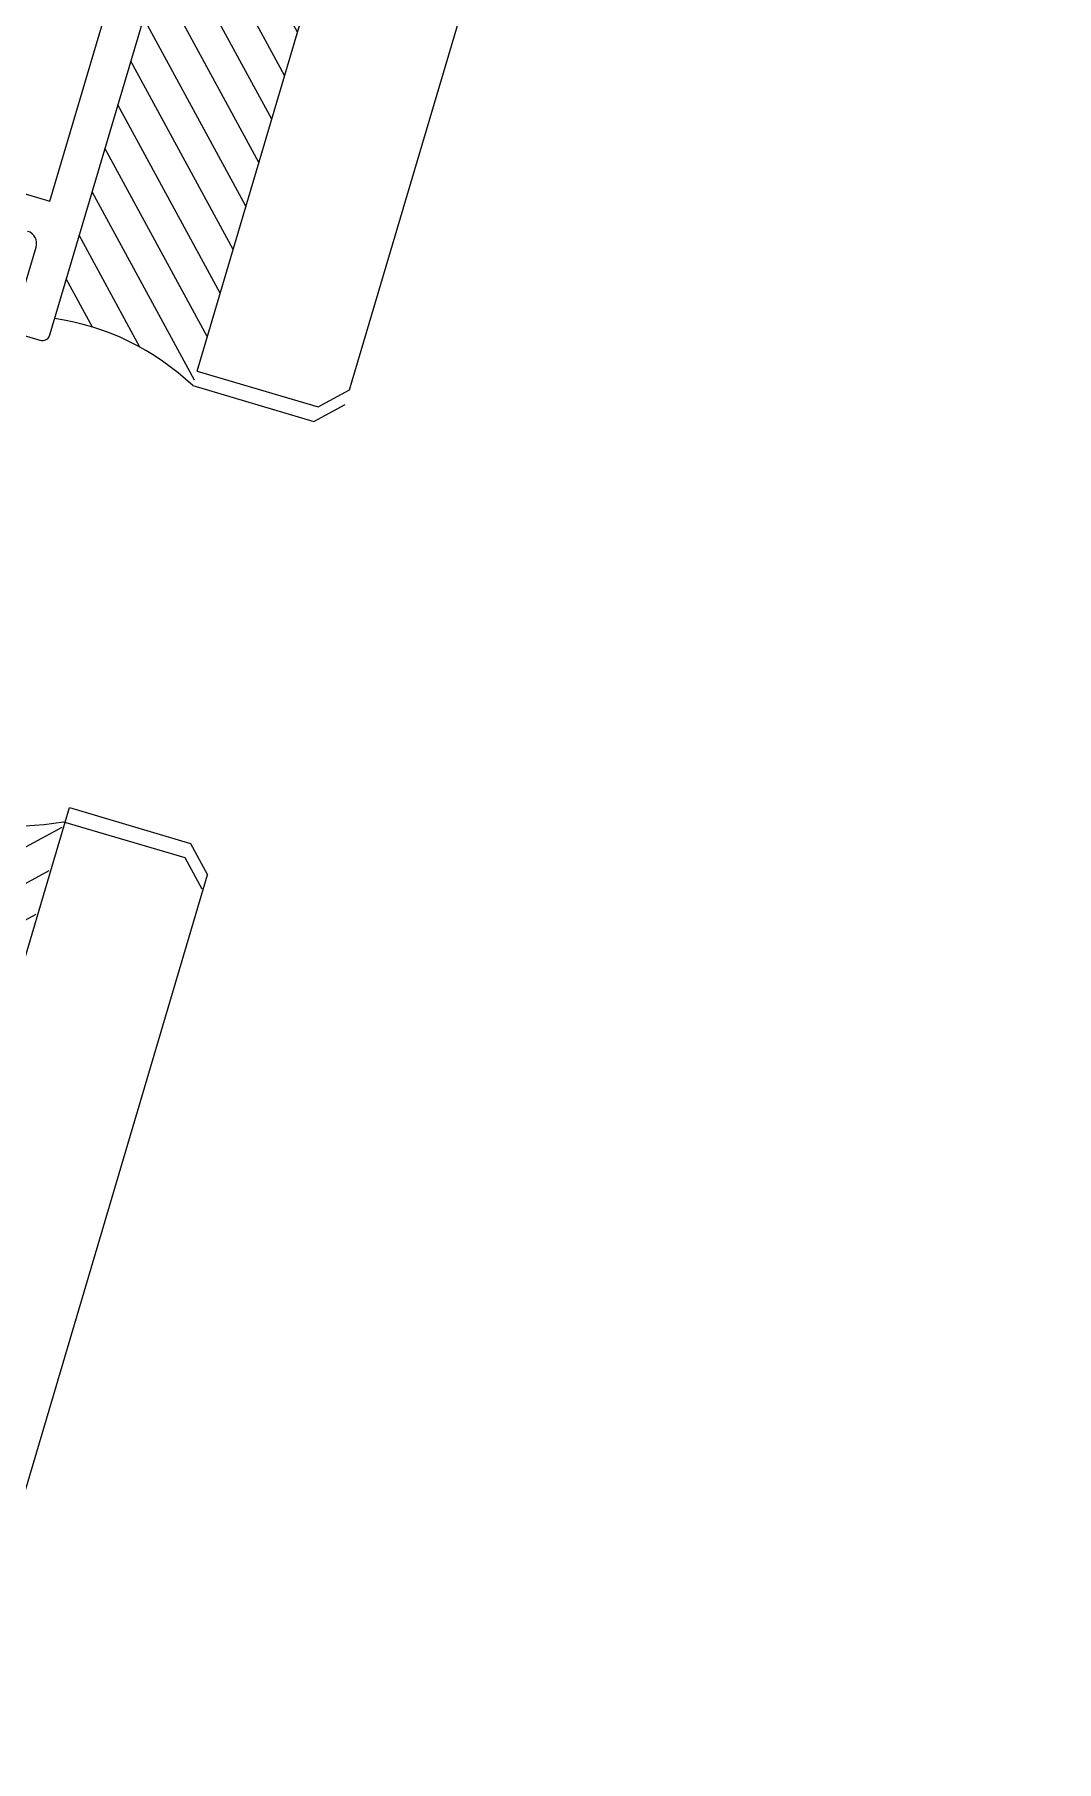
# Model space of a CAD drawing. Header units: millimetres. Extents: x 62878 to 70819, y -67946 to -61850.
# Drawn here: x 67626.56 to 67630.6, y -66808.61 to -66801.78 of the extents above; entities that cross this region are included whole.
import ezdxf

# ---------------------------------------------------------------- set-up
doc = ezdxf.new("R2010")
doc.units = ezdxf.units.MM
doc.layers.add('DOGRAMA', color=171, linetype='Continuous', lineweight=0)
doc.layers.add('DOĞRAMA-yeni', color=40, linetype='Continuous')

# ---------------------------------------------------------------- blocks, each defined once
blk = doc.blocks.new('SPANDREL PAN.93')
at = {"layer": 'DOĞRAMA-yeni', "color": 122, "lineweight": -2}
for p, q in [((36489.31846582975, 28164.42913181102), (36488.83896271163, 28164.28743932814)), ((36515.70602521955, 28075.1306965566), (36489.31846582975, 28164.42913181102)), ((36488.83896271163, 28164.28743932815), (36488.77140058455, 28164.16320020797)), ((36515.10228298123, 28075.05656620076), (36488.77140058458, 28164.163200208)), ((36515.70602521955, 28075.1306965566), (36515.22652210144, 28074.98900407374)), ((36515.22652210144, 28074.98900407371), (36515.10228298123, 28075.05656620076))]:
    blk.add_line(p, q, dxfattribs=at)

msp = doc.modelspace()

# ---------------------------------------------------------------- hatches: boundary and pattern name
at = {"layer": 'DOGRAMA', "lineweight": -2}
h = msp.add_hatch(dxfattribs=at)
h.set_pattern_fill('ANSI31', color=256, scale=0.03999999999999999, angle=73.50578493834035, style=0)
h.set_pattern_definition([(118.5057849383402, (67576.41016069203, -66924.92875121038), (-0.1116036542707525, -0.06061043106111644), [])])
h.paths.add_polyline_path([(67627.03861911822, -66801.63255879149, -0.4142135623420975), (67627.00444302737, -66801.65111936297), (67626.63463913568, -66802.90001941168, -0.1532309010706403), (67627.18155632581, -66803.16625537317), (67627.58755983057, -66801.7951021527)])
h.paths.add_polyline_path([(67627.0907605557, -66801.35960819226), (67627.02005854677, -66801.59838270063, -0.4142135623575963), (67627.03861911822, -66801.63255879149), (67627.58755983057, -66801.7951021527), (67627.66606959925, -66801.52995931318)])
h = msp.add_hatch(dxfattribs=at)
h.set_pattern_fill('ANSI31', color=256, scale=0.03999999999999999, angle=73.50578493834035, style=0)
h.set_pattern_definition([(208.5057849383403, (67650.38043058602, -66675.11668659186), (-0.06061043106111653, 0.1116036542707525), [])])
h.paths.add_polyline_path([(67625.71555874581, -66806.10079236318, 0.4142135623420975), (67625.69699817436, -66806.06661627229), (67626.066802066, -66804.81771622355, 0.1532309010706403), (67626.67050296298, -66804.8921825039), (67626.26449945815, -66806.26333572436)])
h.paths.add_polyline_path([(67625.61068064597, -66806.358127443), (67625.68138265496, -66806.11935293463, 0.4142135623575963), (67625.71555874581, -66806.10079236318), (67626.26449945815, -66806.26333572436), (67626.18598968949, -66806.52847856391)])

# ---------------------------------------------------------------- linework, layer by layer
for p, q in [((67627.18155632581, -66803.16625537317), (67627.66098052877, -66803.3082146406)), ((67627.66098052877, -66803.30821464061), (67627.7852572228, -66803.2407216535)), ((67626.67050296298, -66804.8921825039), (67627.14992716597, -66805.0341417713)), ((67627.14992716597, -66805.0341417713), (67627.21742015309, -66805.15841846539))]:
    msp.add_line(p, q, dxfattribs=at)
at = {"layer": 'DOGRAMA', "linetype": 'ByBlock', "lineweight": -2}
msp.add_lwpolyline([(67624.85088189223, -66800.6823156225), (67624.49030535296, -66801.90005309803, 0.4142135623730951), (67624.5240518465, -66801.96219144508), (67624.69957863574, -66802.01416557208), (67624.73140467406, -66801.98395850533), (67624.74165290379, -66802.02662391738), (67624.79732364223, -66802.04310822752, -0.9999999999999998), (67624.85485454657, -66802.06014333962), (67624.93156241905, -66802.08285682242, -0.9999999999999998), (67624.98909332338, -66802.0998919345), (67625.12812634226, -66802.14106012204, 0.4142135623730951), (67625.19026468931, -66802.10731362847), (67625.23001328419, -66801.97307485167, -0.4142135623730951), (67625.2921516312, -66801.9393283581), (67625.31132859935, -66801.94500672878, -0.4142135623730951), (67625.33157649549, -66801.98228973703), (67625.31170219806, -66802.04940912544), (67626.61573603016, -66802.43553833284), (67626.98483012541, -66801.18903540513)], format="xyb", dxfattribs=at)
at = {"layer": 'DOGRAMA', "lineweight": -2, "ltscale": 0.5}
for points in [[(67627.20247620536, -66800.9823225998), (67626.61476483825, -66802.96713880012, -0.4142135623730951), (67626.57748183003, -66802.98738669623), (67626.35762747898, -66802.92228701538, -0.1989616347783402)], [(67626.50500780149, -66802.80948921117), (67626.56179150849, -66802.61771952994, 0.4142135623730951), (67626.52804501491, -66802.55558118293)]]:
    msp.add_lwpolyline(points, format="xyb", dxfattribs=at)
at = {"layer": 'DOGRAMA', "lineweight": -2}
for centre, start, end in [((67626.4839260774, -66803.90449514375), 46.62001722081203, 81.46690824298975), ((67626.48729345643, -66803.89312284655), 245.5446616337695, 280.3915526562474)]:
    msp.add_arc(centre, 1.015719411173231, start, end, dxfattribs=at)

# ---------------------------------------------------------------- block references
at = {"layer": 'DOĞRAMA-yeni', "xscale": -1, "rotation": 359.9643240394448}
for p in [(104125.4161946329, -94900.9709552296), (104098.467898275, -94991.98062114997)]:
    msp.add_blockref('SPANDREL PAN.93', p, dxfattribs=at)

doc.saveas('drawing.dxf')
